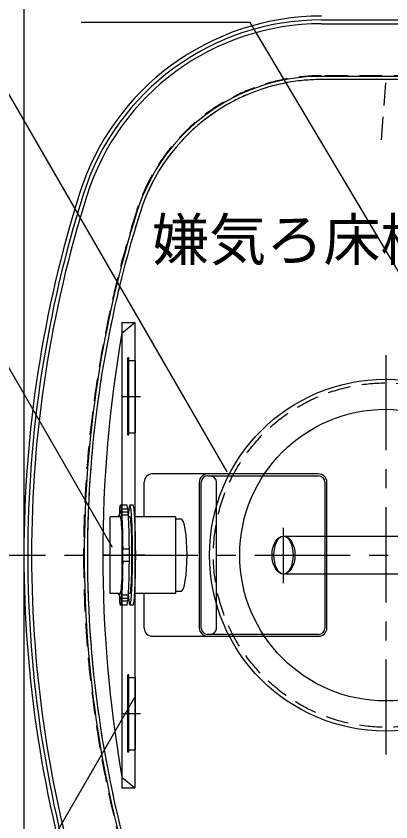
# Model space of a CAD drawing. Units: millimetres, scale not verified. Extents: x -24131 to 8910, y -6308 to 6308.
# Drawn here: x -6237 to -5646, y 405 to 1676 of the extents above; entities that cross this region are included whole.
import ezdxf
from ezdxf.enums import TextEntityAlignment as Align

# ---------------------------------------------------------------- set-up
doc = ezdxf.new("R2010")
doc.units = ezdxf.units.MM
doc.header["$LTSCALE"] = 30
doc.linetypes.add('CHAIN1', pattern=[8, 5, -1, 1, -1])
doc.linetypes.add('DASHED1', pattern=[1.8, 1.2, -0.6])
for name, color, linetype, lineweight in [('0-0_0E', 7, 'DASHED1', 106), ('0-1_空気管', 3, 'Continuous', 25), ('0-2_補助線', 3, 'Continuous', 25), ('0-5_躯体', 3, 'Continuous', 25), ('0-7_0A', 3, 'Continuous', 25), ('0-B_機器', 2, 'Continuous', 25), ('0-C_文字', 3, 'Continuous', 25)]:
    doc.layers.add(name, color=color, linetype=linetype, lineweight=lineweight)
doc.styles.add('ＭＳ ゴシック', font='')
doc.styles.get('ＭＳ ゴシック').set_extended_font_data('MS Gothic')

msp = doc.modelspace()

# ---------------------------------------------------------------- linework, layer by layer
at = {"layer": '0-0_0E', "lineweight": 25}
msp.add_line((-5654.59, 1570.47), (-5661.9, 1470.74), dxfattribs=at)
at = {"layer": '0-1_空気管'}
for p, q in [((-5755.17, 1669.61), (-3986.26, 1669.61)), ((-5755.17, 1663.61), (-3986.26, 1663.61)), ((-5281.62, 1580.61), (-5755.17, 1580.61)), ((-5281.62, 1575.61), (-5755.17, 1575.61)), ((-6069.98, 1192.45), (-6069.98, 458.77)), ((-6069.98, 1192.45), (-6049.67, 1192.45)), ((-6069.98, 1175.61), (-6049.67, 1192.45)), ((-6049.67, 1192.45), (-6049.67, 458.77)), ((-6060.65, 1014.61), (-6060.65, 1136.61)), ((-6059.15, 1136.61), (-6060.65, 1136.61)), ((-6059.15, 1014.61), (-6059.15, 1136.61)), ((-6059.15, 1132.61), (-6048.65, 1132.61)), ((-6059.15, 1014.61), (-6060.65, 1014.61)), ((-5815.26, 855.61), (-4964.26, 855.61)), ((-4964.26, 795.61), (-5815.26, 795.61)), ((-6060.65, 514.61), (-6060.65, 636.61)), ((-6059.15, 636.61), (-6060.65, 636.61)), ((-6059.15, 514.61), (-6059.15, 636.61)), ((-6059.15, 632.61), (-6048.65, 632.61)), ((-6059.15, 514.61), (-6060.65, 514.61)), ((-6069.98, 475.61), (-6049.67, 458.77)), ((-6069.98, 458.77), (-6049.67, 458.77))]:
    msp.add_line(p, q, dxfattribs=at)
at = {"layer": '0-1_空気管', "linetype": 'DASHED1'}
for p, q in [((-5281.62, 1581.61), (-5755.17, 1581.61)), ((-5281.62, 1575.61), (-5755.17, 1575.61))]:
    msp.add_line(p, q, dxfattribs=at)
at = {"layer": '0-1_空気管', "linetype": 'CHAIN1'}
for p, q in [((-5654.26, 1140.98), (-5654.26, 507.9)), ((-5815.26, 781.55), (-5815.26, 868.8)), ((-6340.21, 825.61), (-3270.7, 825.61))]:
    msp.add_line(p, q, dxfattribs=at)
at = {"layer": '0-1_空気管'}
for points in [[(-6059.15, 1018.61), (-6048.65, 1018.61), (-6048.65, 1132.61)], [(-6059.15, 518.61), (-6048.65, 518.61), (-6048.65, 632.61)]]:
    msp.add_lwpolyline(points, dxfattribs=at)
for radius in [277.5, 230]:
    msp.add_circle((-5654.26, 825.61), radius, dxfattribs=at)
at = {"layer": '0-1_空気管', "linetype": 'DASHED1'}
msp.add_circle((-5654.26, 825.61), 271.5, dxfattribs=at)
at = {"layer": '0-1_空気管'}
for centre, radius, start, end in [((-5755.17, 1275.61), 400, 90, 162.542), ((-5755.17, 1275.61), 394, 90, 162.542), ((-5755.17, 1275.61), 388, 90, 162.542), ((-5755.17, 1275.61), 305, 90, 162.542), ((-5755.17, 1275.61), 300, 90, 162.542), ((-4324.26, 825.61), 1900, 162.542, 180), ((-4324.26, 825.61), 1894, 162.542, 180), ((-4324.26, 825.61), 1888, 162.542, 180), ((-4324.26, 825.61), 1805, 162.542, 180), ((-4324.26, 825.61), 1800, 162.542, 180), ((-4046.13, 825.61), 2053.89, 170.188, 189.812), ((-4324.26, 825.61), 1900, 180, 197.458), ((-4324.26, 825.61), 1894, 180, 197.458), ((-4324.26, 825.61), 1888, 180, 197.458), ((-4324.26, 825.61), 1805, 180, 197.458), ((-4324.26, 825.61), 1800, 180, 197.458)]:
    msp.add_arc(centre, radius, start, end, dxfattribs=at)
at = {"layer": '0-1_空気管', "linetype": 'DASHED1'}
for centre, radius, start, end in [((-5755.17, 1275.61), 306, 90, 162.542), ((-5755.17, 1275.61), 300, 90, 162.542), ((-4324.26, 825.61), 1806, 162.542, 180), ((-4324.26, 825.61), 1800, 162.542, 180), ((-4324.26, 825.61), 1806, 180, 197.458), ((-4324.26, 825.61), 1800, 180, 197.458)]:
    msp.add_arc(centre, radius, start, end, dxfattribs=at)
at = {"layer": '0-1_空気管'}
msp.add_ellipse((-5815.26, 825.61), major_axis=(0, 30), ratio=0.6, dxfattribs=at)
at = {"layer": '0-2_補助線'}
for p, q in [((-6068.26, 1075.61), (-6040.52, 1075.61)), ((-6068.26, 575.61), (-6040.52, 575.61))]:
    msp.add_line(p, q, dxfattribs=at)
at = {"layer": '0-2_補助線', "linetype": 'DASHED1'}
msp.add_line((-6033.83, 825.61), (-6098.24, 825.61), dxfattribs=at)
at = {"layer": '0-5_躯体', "linetype": 'CHAIN1'}
msp.add_line((-5815.26, 785.89), (-5815.26, 867.83), dxfattribs=at)
at = {"layer": '0-5_躯体'}
msp.add_ellipse((-5815.26, 825.61), major_axis=(0, 30), ratio=0.5, dxfattribs=at)
at = {"layer": '0-7_0A'}
for p, q in [((-5760.43, 953.61), (-6021.6, 953.61)), ((-6034.78, 886.11), (-6034.78, 940.61)), ((-5947.95, 940.61), (-5947.95, 710.61)), ((-5944.91, 710.61), (-5944.91, 940.61)), ((-5934.78, 950.61), (-5760.43, 950.61)), ((-5920.78, 710.61), (-5920.78, 940.61)), ((-5749.92, 940.61), (-5749.92, 710.61)), ((-5746.77, 710.61), (-5746.77, 940.61)), ((-6062.24, 904.61), (-6072.23, 904.61)), ((-6052.26, 904.61), (-6057.25, 904.61)), ((-6073.68, 893.68), (-6074.37, 886.11)), ((-6073.83, 898.47), (-6073.68, 893.68)), ((-6070.78, 893.68), (-6070.63, 898.47)), ((-6069.87, 883.68), (-6070.78, 893.68)), ((-6070.63, 898.47), (-6060.65, 898.47)), ((-6060.65, 898.47), (-6060.79, 893.68)), ((-6088.21, 765.11), (-6088.21, 886.11)), ((-6072.19, 886.11), (-6088.21, 886.11)), ((-6074.73, 888.47), (-6074.15, 888.47)), ((-6074.66, 886.11), (-6074.73, 888.47)), ((-6069.73, 888.47), (-6069.87, 883.68)), ((-6059.74, 888.47), (-6069.73, 888.47)), ((-6057.17, 886.11), (-6059.58, 886.11)), ((-5985.21, 886.11), (-6049.6, 886.11)), ((-5985.21, 886.11), (-5985.21, 765.11)), ((-5985.21, 882.61), (-5976.69, 882.61)), ((-6068.42, 835.61), (-6058.14, 835.61)), ((-6068.42, 815.61), (-6068.42, 835.61)), ((-6058.43, 835.61), (-6058.43, 815.61)), ((-6058.14, 815.61), (-6068.42, 815.61)), ((-6072.19, 765.11), (-6088.21, 765.11)), ((-6074.73, 762.74), (-6074.66, 765.11)), ((-6074.15, 762.74), (-6074.73, 762.74)), ((-6074.37, 765.11), (-6073.68, 757.54)), ((-6070.78, 757.54), (-6069.87, 767.54)), ((-6069.87, 767.54), (-6069.73, 762.74)), ((-6069.73, 762.74), (-6059.74, 762.74)), ((-6060.32, 762.74), (-6060.79, 757.54)), ((-6057.17, 765.11), (-6059.58, 765.11)), ((-5985.21, 765.11), (-6049.6, 765.11)), ((-6034.78, 710.61), (-6034.78, 765.11)), ((-5985.21, 768.61), (-5976.69, 768.61)), ((-6073.68, 757.54), (-6073.83, 752.74)), ((-6070.78, 757.54), (-6060.79, 757.54)), ((-6070.63, 752.74), (-6070.78, 757.54)), ((-6060.65, 752.74), (-6070.63, 752.74)), ((-6060.79, 757.54), (-6060.65, 752.74)), ((-6062.24, 746.61), (-6072.23, 746.61)), ((-6052.26, 746.61), (-6057.25, 746.61)), ((-5760.43, 700.61), (-5934.78, 700.61)), ((-6021.6, 697.61), (-5760.43, 697.61))]:
    msp.add_line(p, q, dxfattribs=at)
msp.add_lwpolyline([(-6070.78, 893.68), (-6060.79, 893.68), (-6060.32, 888.47)], dxfattribs=at)
for centre, major_axis, ratio, start_param, end_param in [((-6021.6, 940.61), (-13.18, 0), 0.986572, 4.712389, 6.2831853), ((-5934.78, 940.61), (-13.18, 0), 0.986572, 4.712389, 6.2831853), ((-5760.43, 940.61), (13.67, 0), 0.951057, 6.2831853, 7.8539816), ((-5934.78, 940.61), (-10.14, 0), 0.986572, 4.712389, 6.2831853), ((-5931.29, 940.61), (10.51, 0), 0.951057, 6.2831853, 7.8539816), ((-5760.43, 940.61), (10.51, 0), 0.951057, 6.2831853, 7.8539816), ((-6072.23, 825.61), (0, 79), 0.052336, 5.8865093, 6.6798613), ((-6062.24, 825.61), (0, 79), 0.052336, 5.8865093, 6.2831853), ((-6057.25, 825.61), (0, 79), 0.052336, 2.4910711, 6.9337069), ((-6052.26, 825.61), (0, 79), 0.052336, 3.1415927, 6.2831853), ((-6072.23, 825.61), (0, 79), 0.052336, 0.6505216, 0.6984765), ((-6072.19, 825.61), (0, -60.5), 0.052408, 6.2831853, 9.424778), ((-6072.23, 825.61), (0, -79), 0.052336, 1.6977191, 2.4910711), ((-6062.24, 825.61), (0, -79), 0.052336, 1.6977191, 2.4910711), ((-6057.17, 825.61), (0, -60.5), 0.052408, 6.2831853, 9.424778), ((-5976.69, 825.61), (0, 57), 0.165549, 3.1415927, 6.2831853), ((-6072.23, 825.61), (0, -79), 0.052336, 0.6505216, 1.4438735), ((-6062.24, 825.61), (0, -79), 0.052336, 0.6505216, 1.4438735), ((-6072.23, 825.61), (0, 79), 0.052336, 2.4431162, 2.4910711), ((-6072.23, 825.61), (0, -79), 0.052336, 5.8865093, 6.6798613), ((-6062.24, 825.61), (0, -79), 0.052336, 6.2831853, 6.6798613), ((-6021.6, 710.61), (-13.18, 0), 0.986572, 6.2831853, 7.8539816), ((-5934.78, 710.61), (-13.18, 0), 0.986572, 6.2831853, 7.8539816), ((-5934.78, 710.61), (-10.14, 0), 0.986572, 6.2831853, 7.8539816), ((-5931.29, 710.61), (10.51, 0), 0.951057, 4.712389, 6.2831853), ((-5760.43, 710.61), (10.51, 0), 0.951057, 4.712389, 6.2831853), ((-5760.43, 710.61), (13.67, 0), 0.951057, 4.712389, 6.2831853)]:
    msp.add_ellipse(centre, major_axis=major_axis, ratio=ratio, start_param=start_param, end_param=end_param, dxfattribs=at)
at = {"layer": '0-B_機器'}
msp.add_line((-6224.26, 2025.61), (-6224.26, -374.39), dxfattribs=at)
at = {"layer": '0-C_文字'}
for points in [[(-5903.79, 956.88), (-6362.82, 1751.95), (-6880.82, 1751.95)], [(-5464.88, 988.53), (-5867.94, 1665.71), (-6133.95, 1665.71)], [(-6084.59, 837.61), (-6296.47, 1204.59), (-6562.47, 1204.59)], [(-6050.24, 600.78), (-6505.41, -187.59), (-6771.41, -187.59)]]:
    msp.add_lwpolyline(points, dxfattribs=at)

# ---------------------------------------------------------------- texts
at = {"layer": '0-C_文字', "color": 4, "style": 'ＭＳ ゴシック'}
msp.add_text('嫌気ろ床槽第1室', height=65.98, dxfattribs=at).set_placement((-6022.45, 1270.41), align=Align.BOTTOM_LEFT)

doc.saveas('drawing.dxf')
